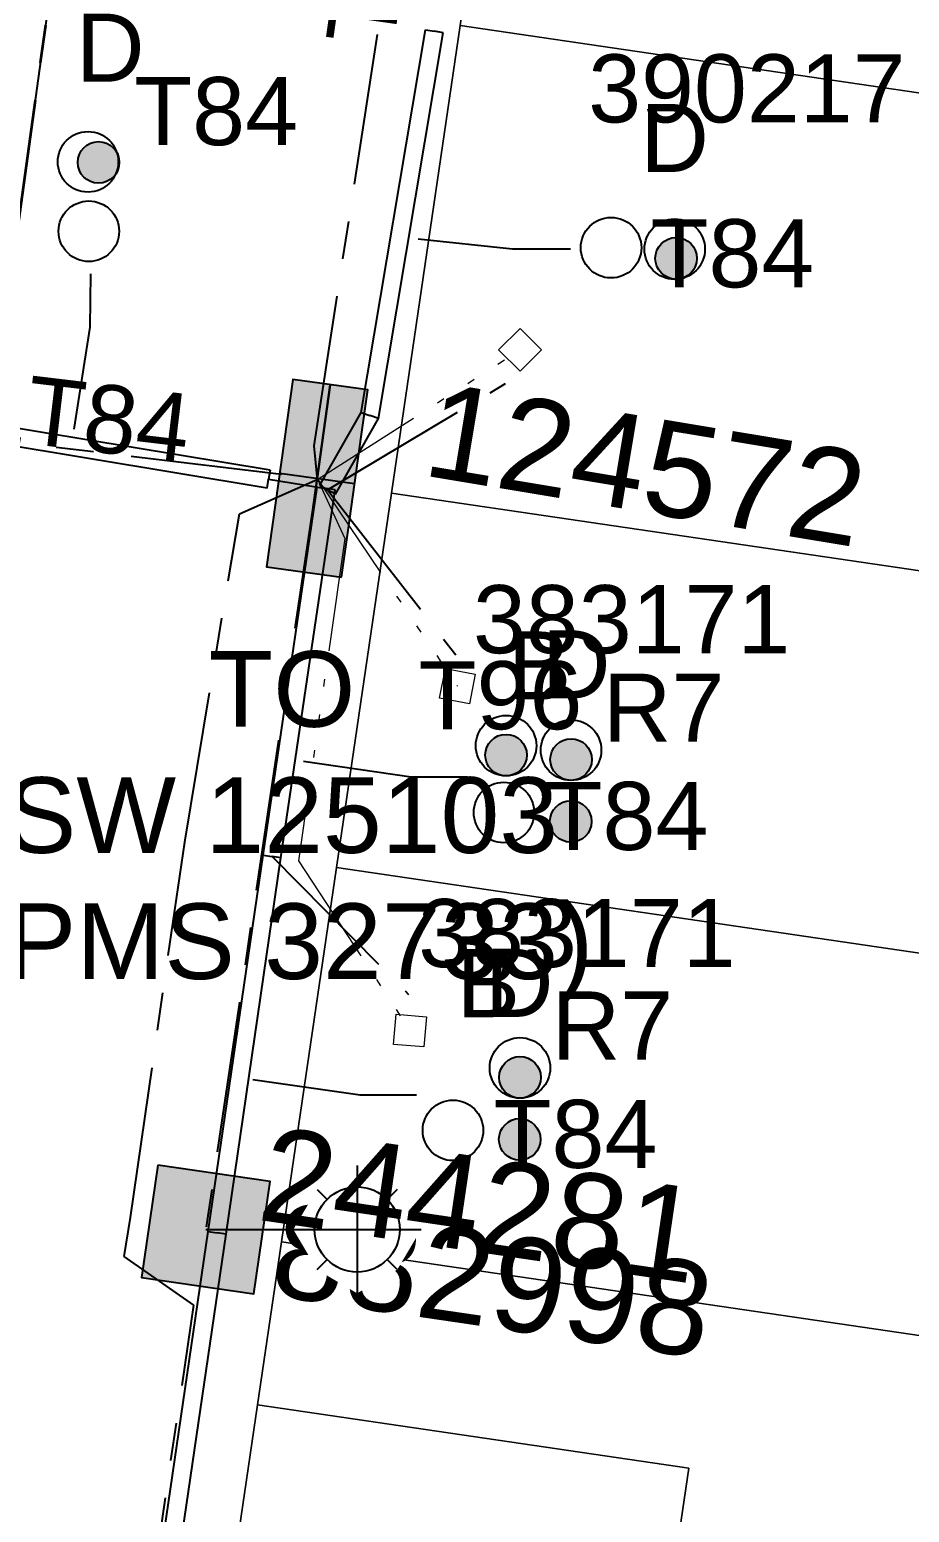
# Model space of a CAD drawing. Header units: metres. Extents: x 302924 to 304532, y 6268290 to 6269135.
# Drawn here: x 303991.1 to 304014.35, y 6268532.93 to 6268572.13 of the extents above; entities that cross this region are included whole.
import ezdxf
from ezdxf.enums import TextEntityAlignment as Align

# ---------------------------------------------------------------- set-up
doc = ezdxf.new("R2010")
doc.units = ezdxf.units.M
doc.linetypes.add('Cable Exist UG', pattern=[7, 4, -1, 1, -1])
doc.linetypes.add('PHANTOMX2', pattern=[6.6, 3, -0.75, 0.2, -0.75, 0.2, -0.75, 0.2, -0.75])
doc.layers.get('0').update_dxf_attribs({"color": 6})
for name, color, linetype, lineweight in [('_User Miscellaneous1', 30, 'Continuous', 13), ('_User Miscellaneous5', 121, 'Continuous', 13), ('_User_HV_Exist', 1, 'Continuous', 35), ('_User_LV_Exist', 5, 'Continuous', 35), ('Cadastre Roads_SP_EXT', 218, 'Continuous', 15), ('Mains_HV_EXT', 13, 'Continuous', 25), ('Mains_LV_EXT', 163, 'Continuous', 25), ('Mains_LV_SL_EXT', 135, 'Continuous', 25), ('Services_SP_EXT', 42, 'PHANTOMX2', 20)]:
    doc.layers.add(name, color=color, linetype=linetype, lineweight=lineweight)
for name, color, linetype in [('Duct_SP_EXT', 30, 'Continuous'), ('Equip_LV_NEW', 2, 'Continuous'), ('Equip_SP_SL_EXT', 7, 'Continuous'), ('SupportsUG_SP_LV_EXT', 7, 'Continuous'), ('SupportsUG_SP_LV_SL_EXT', 7, 'Continuous'), ('Trench_SP_EXT', 7, 'Continuous')]:
    doc.layers.add(name, color=color, linetype=linetype)
doc.styles.add('COLUMN_LABEL', font='arial.ttf', dxfattribs={"height": 2})
doc.styles.add('iecARIAL', font='arial.ttf', dxfattribs={"height": 2})
doc.styles.add('POLE_LABEL', font='arial.ttf', dxfattribs={"height": 2})
doc.styles.add('SL_LABEL', font='arial.ttf', dxfattribs={"height": 2})
doc.styles.get("Standard").update_dxf_attribs({"font": 'arial.ttf'})

# ---------------------------------------------------------------- blocks, each defined once
blk = doc.blocks.new('COLUMN_EXT')
blk.add_hatch(color=256).paths.add_polyline_path([(1.5, -1.5), (1.5, 1.5), (-1.5, 1.5), (-1.5, -1.5)])
blk.add_lwpolyline([(1.5, 1.5), (-1.5, 1.5), (-1.5, -1.5), (1.5, -1.5)], close=True)
at = {"flags": 9}
for tag, p in [('NOTES', (-1.813, 2)), ('STREETNAME', (-1.813, 1.6)), ('SUBURB', (-1.813, 1.8)), ('LOCATION', (-1.813, 1.4)), ('LEGEND', (-1.813, 1.2)), ('USAGE', (-1.813, 1)), ('STATE', (-1.813, 0.8)), ('COLUMN_TYPE', (-1.813, 0.4)), ('OWNED_BY', (-1.813, 0.6))]:
    blk.add_attdef(tag, text='', height=0.2, rotation=180, dxfattribs=at).set_placement(p, align=Align.MIDDLE_LEFT)
at = {"flags": 1}
blk.add_attdef('Z', (-1.813, 2.351), '', height=0.2, rotation=180, dxfattribs=at)
at = {"flags": 9}
for tag, style, p in [('STRUCTURE_PLANT_NUMBER', 'POLE_LABEL', (-1.813, -0.031)), ('STREET_CODE', 'COLUMN_LABEL', (-1.813, 0.2))]:
    blk.add_attdef(tag, text='', height=0.2, rotation=180, dxfattribs=dict(at, style=style)).set_placement(p, align=Align.MIDDLE_LEFT)
at = {"style": 'COLUMN_LABEL', "width": 0.9, "flags": 8}
blk.add_attdef('ASSET_NUM', text='', height=2, rotation=270, dxfattribs=at).set_placement((2, -4), align=Align.MIDDLE_LEFT)
blk = doc.blocks.new('PILLAR_EXT')
blk.add_hatch(color=256).paths.add_polyline_path([(-2.5, 1), (-2.5, -1), (2.5, -1), (2.5, 1)])
for p, q in [((0, 1), (0, -1)), ((-2.5, 0), (2.5, 0))]:
    blk.add_line(p, q)
at = {"ltscale": 10}
blk.add_line((2.5, 0), (-2.5, 0), dxfattribs=at)
blk.add_lwpolyline([(-2.5, -1), (-1.25, -1), (1.25, -1), (2.5, -1), (2.5, 1), (-2.5, 1)], close=True)
at = {"width": 0.9, "flags": 8}
blk.add_attdef('ASSET_NUM', text='', height=2, rotation=90, dxfattribs=at).set_placement((-2, 4), align=Align.MIDDLE_LEFT)
for tag, p, flags in [('OWNED_BY', (0, -0.2), 9), ('STATE', (0, -0.4), 9), ('SUPPORT_TYPE', (0, -0.6), 9), ('USAGE', (0, -0.8), 9), ('LEGEND', (0, -1), 9), ('LOCATION', (0, -1.2), 9), ('NOTES', (0, -1.4), 9), ('PARENT', (0, -1.6), 9), ('STREETNAME', (0, -1.8), 9), ('SUBURB', (0, -2), 1)]:
    blk.add_attdef(tag, p, '', height=0.2, dxfattribs=dict(flags=flags))
blk = doc.blocks.new('DUCT_EXT')
blk.add_circle((0, 0.8), 0.8)
at = {"flags": 1}
blk.add_attdef('Z', (0, 0), '', height=0.2, dxfattribs=at)
at = {"flags": 9}
for tag, p in [('DUCT_CODE', (0, 0)), ('XSECT_TYPE', (0, -0.2)), ('FB_REFERENCE', (0, -0.4)), ('STATE', (0, -0.6)), ('NOTES', (0, -0.8))]:
    blk.add_attdef(tag, text='', height=0.2, dxfattribs=at).set_placement(p, align=Align.MIDDLE_LEFT)
blk = doc.blocks.new('SL_LANTERN_EXT')
at = {"flags": 9}
for tag, p in [('LRATECODE', (-7.4, 0)), ('LOUTREACHVOCAB', (-7.2, 0)), ('LOUTREACH', (-7, 0)), ('LANTNUMBER', (-6.6, 0)), ('LNEW', (-6.4, 0)), ('LMASTVOCAB', (-6.2, 0)), ('LMAST', (-6, 0)), ('LLAMPVOCAB', (-5.8, 0)), ('LLAMP', (-5.6, 0)), ('LEXIST', (-5.4, 0)), ('LCHARGE3PERCENT', (-5.2, 0)), ('LCHARGE3', (-5, 0)), ('LCHARGE2PERCENT', (-4.8, 0)), ('LCHARGE2', (-4.6, 0)), ('LCHARGE1PERCENT', (-4.4, 0)), ('LCHARGE1', (-4.2, 0)), ('LCATEGORY', (-4, 0)), ('LBRACKETVOCAB', (-3.8, 0)), ('LBRACKET', (-3.6, 0)), ('LKINGHEIGHT', (-3.4, 0)), ('CREPLACE', (-3.2, 0)), ('CREMOVE', (-3, 0)), ('CNUMBER', (-2.8, 0)), ('CNEW', (-2.6, 0)), ('CEXIST', (-2.4, 0)), ('USAGE', (-2.2, 0)), ('STATE', (-2, 0)), ('OWNED_BY', (-1.8, 0)), ('ORIENTATION', (-1.6, 0)), ('OPERATING_VOLTAGE', (-1.4, 0)), ('NO_PHASES', (-1.2, 0)), ('LANTERN_TYPE', (-1, 0)), ('LANTERN_PURPOSE', (-0.8, 0)), ('CONTROL_TYPE', (-0.6, 0)), ('CONSTRUCTED_VOLTAGE', (-0.4, 0))]:
    blk.add_attdef(tag, text='', height=0.001, rotation=270, dxfattribs=at).set_placement(p, align=Align.MIDDLE_LEFT)
at = {"style": 'SL_LABEL', "flags": 9}
blk.add_attdef('STREET_CODE', text='', height=0.001, rotation=270, dxfattribs=at).set_placement((0.001, 0), align=Align.MIDDLE_LEFT)
at = {"flags": 1}
blk.add_attdef('Z', (0, 0), '', height=0.001, rotation=270, dxfattribs=at)
at = {"width": 0.9}
blk.add_attdef('LNUMBER', text='', height=1, dxfattribs=at).set_placement((7, -1), align=Align.MIDDLE_LEFT)
at = {"flags": 9}
for tag, p in [('LREMOVE', (0, -7.6)), ('LREPLACE', (0, -7.8)), ('LTYPE', (0, -8)), ('LTYPEVOCAB', (0, -8.2)), ('LEGEND', (0, -8.4)), ('SUBURB', (0, -8.6)), ('STREETNAME', (0, -8.8)), ('LOCATION', (0, -9)), ('NOTES', (0, -9.2)), ('MAINTAINED_BY', (0, -9.863))]:
    blk.add_attdef(tag, text='', height=0.001, dxfattribs=at).set_placement(p, align=Align.MIDDLE_LEFT)
blk.add_attdef('OPERATED_BY', (0, -9.607), '', height=0.001, dxfattribs=at)
at = {"transparency": 33554687}
blk.add_wipeout([(5.688, 0), (5.061, -1.061), (4, -1.688), (2.939, -1.061), (2.313, 0), (2.939, 1.061), (4, 1.687), (5.061, 1.061)], dxfattribs=at)
for p, q in [((4, 1.687), (4, 0)), ((2.939, 1.061), (3.205, 0.795)), ((5.061, 1.061), (4.795, 0.795)), ((0, 0), (4, 0)), ((4, 0), (5.688, 0)), ((4, 0), (4, -1.688)), ((2.939, -1.061), (3.205, -0.795)), ((5.061, -1.061), (4.795, -0.795))]:
    blk.add_line(p, q)
blk.add_circle((4, 0), 1.125)
blk = doc.blocks.new('CCP_EXT')
at = {"flags": 9}
for tag, p in [('OWNED_BY', (0, -1)), ('USAGE', (0, -1.2)), ('LEGEND', (0, -1.4)), ('LIFE_SUPPORT', (0, -1.6)), ('STATE', (0, -1.8)), ('NOTES', (0, -2))]:
    blk.add_attdef(tag, text='', height=0.2, dxfattribs=at).set_placement(p, align=Align.MIDDLE_LEFT)
at = {"transparency": 33554687}
blk.add_wipeout([(0, 0.566), (0.566, 0), (0, -0.566), (-0.566, 0)], dxfattribs=at)
blk.add_lwpolyline([(-0.566, 0), (0, 0.566), (0.566, 0), (0, -0.566), (-0.566, 0)])
at = {"flags": 1}
blk.add_attdef('Z', (0, 0), '', height=0.2, dxfattribs=at)
at = {"flags": 9}
for tag, p in [('CCP_TYPE', (0, 0)), ('CONSTRUCTED_VOLTAGE', (0, -0.2)), ('NO_PHASES', (0, -0.4)), ('OPERATING_VOLTAGE', (0, -0.6)), ('ORIENTATION', (0, -0.8))]:
    blk.add_attdef(tag, text='', height=0.2, dxfattribs=at).set_placement(p, align=Align.MIDDLE_LEFT)
blk = doc.blocks.new('CABLE_LARGE_EXT')
h = blk.add_hatch(color=256)
edge = h.paths.add_edge_path()
edge.add_arc((0, 0.55), 0.55, 0, 360)
blk.add_circle((0, 0.55), 0.55)
at = {"flags": 1}
blk.add_attdef('Z', (0, 0), '', height=0.2, dxfattribs=at)
at = {"flags": 9}
for tag, p in [('COND_CODE', (0, 0)), ('STATE', (0, -0.4)), ('FB_REFERENCE', (0, -0.2)), ('XSECT_SIZE', (0, -0.6)), ('NOTES', (0, -0.8))]:
    blk.add_attdef(tag, text='', height=0.2, dxfattribs=at).set_placement(p, align=Align.MIDDLE_LEFT)
blk = doc.blocks.new('LV_UG_LINKS_OPEN_NEW')
at = {"layer": 'Equip_LV_NEW'}
for tag, flags, p in [('ACTUAL_STATUS', 9, (3.167, -1.667)), ('CONSTRUCTED_VOLTAGE', 9, (3.167, -1.833)), ('NO_PHASES', 9, (3.167, -2)), ('OPERATING_VOLTAGE', 9, (3.167, -2.167)), ('ORIENTATION', 9, (3.167, -2.333)), ('STATE', 9, (3.167, -2.5)), ('SWITCH_TYPE', 9, (3.167, -2.667)), ('OWNED_BY', 9, (3.167, -3.167)), ('USAGE', 9, (3.167, -2.833)), ('NOTES', 9, (3.167, -3)), ('OPERATED_BY', 9, (3.167, -3.333)), ('MAINTAINED_BY', 9, (3.167, -3.5)), ('TYPE', 9, (3.167, -3.833)), ('Z', 1, (3.167, -4)), ('NUMBER_OF_PHASES', 9, (3.167, -3.667))]:
    blk.add_attdef(tag, text='', height=0.167, dxfattribs=dict(at, flags=flags)).set_placement(p, align=Align.MIDDLE_LEFT)
at = {"transparency": 33554687}
blk.add_wipeout([(4, 1.25), (3.969, 1.25), (3.939, 1.248), (3.908, 1.247), (3.877, 1.244), (3.847, 1.241), (3.817, 1.236), (3.786, 1.232), (3.756, 1.226), (3.726, 1.22), (3.696, 1.213), (3.667, 1.205), (3.637, 1.196), (3.608, 1.187), (3.579, 1.177), (3.55, 1.166), (3.522, 1.155), (3.493, 1.143), (3.466, 1.13), (3.438, 1.117), (3.411, 1.102), (3.384, 1.088), (3.357, 1.072), (3.331, 1.056), (3.306, 1.039), (3.28, 1.022), (3.255, 1.004), (3.231, 0.985), (3.207, 0.966), (3.184, 0.947), (3.161, 0.926), (3.138, 0.905), (3.116, 0.884), (3.095, 0.862), (3.074, 0.839), (3.053, 0.816), (3.034, 0.793), (3.015, 0.769), (2.996, 0.745), (2.978, 0.72), (2.961, 0.694), (2.944, 0.669), (2.928, 0.643), (2.912, 0.616), (2.898, 0.589), (2.883, 0.562), (2.87, 0.534), (2.857, 0.507), (2.845, 0.478), (2.834, 0.45), (2.823, 0.421), (2.813, 0.392), (2.804, 0.363), (2.795, 0.333), (2.787, 0.304), (2.78, 0.274), (2.774, 0.244), (2.768, 0.214), (2.764, 0.183), (2.759, 0.153), (2.756, 0.123), (2.753, 0.092), (2.752, 0.061), (2.75, 0.031), (2.75, 0), (2.75, -0.031), (2.752, -0.061), (2.753, -0.092), (2.756, -0.123), (2.759, -0.153), (2.764, -0.183), (2.768, -0.214), (2.774, -0.244), (2.78, -0.274), (2.787, -0.304), (2.795, -0.333), (2.804, -0.363), (2.813, -0.392), (2.823, -0.421), (2.834, -0.45), (2.845, -0.478), (2.857, -0.507), (2.87, -0.534), (2.883, -0.562), (2.898, -0.589), (2.912, -0.616), (2.928, -0.643), (2.944, -0.669), (2.961, -0.694), (2.978, -0.72), (2.996, -0.745), (3.015, -0.769), (3.034, -0.793), (3.053, -0.816), (3.074, -0.839), (3.095, -0.862), (3.116, -0.884), (3.138, -0.905), (3.161, -0.926), (3.184, -0.947), (3.207, -0.966), (3.231, -0.985), (3.255, -1.004), (3.28, -1.022), (3.306, -1.039), (3.331, -1.056), (3.357, -1.072), (3.384, -1.088), (3.411, -1.102), (3.438, -1.117), (3.466, -1.13), (3.493, -1.143), (3.522, -1.155), (3.55, -1.166), (3.579, -1.177), (3.608, -1.187), (3.637, -1.196), (3.667, -1.205), (3.696, -1.213), (3.726, -1.22), (3.756, -1.226), (3.786, -1.232), (3.817, -1.236), (3.847, -1.241), (3.877, -1.244), (3.908, -1.247), (3.939, -1.248), (3.969, -1.25), (4, -1.25), (4.031, -1.25), (4.061, -1.248), (4.092, -1.247), (4.123, -1.244), (4.153, -1.241), (4.183, -1.236), (4.214, -1.232), (4.244, -1.226), (4.274, -1.22), (4.304, -1.213), (4.333, -1.205), (4.363, -1.196), (4.392, -1.187), (4.421, -1.177), (4.45, -1.166), (4.478, -1.155), (4.507, -1.143), (4.534, -1.13), (4.562, -1.117), (4.589, -1.102), (4.616, -1.088), (4.643, -1.072), (4.669, -1.056), (4.694, -1.039), (4.72, -1.022), (4.745, -1.004), (4.769, -0.985), (4.793, -0.966), (4.816, -0.947), (4.839, -0.926), (4.862, -0.905), (4.884, -0.884), (4.905, -0.862), (4.926, -0.839), (4.947, -0.816), (4.966, -0.793), (4.985, -0.769), (5.004, -0.745), (5.022, -0.72), (5.039, -0.694), (5.056, -0.669), (5.072, -0.643), (5.088, -0.616), (5.102, -0.589), (5.117, -0.562), (5.13, -0.534), (5.143, -0.507), (5.155, -0.478), (5.166, -0.45), (5.177, -0.421), (5.187, -0.392), (5.196, -0.363), (5.205, -0.333), (5.213, -0.304), (5.22, -0.274), (5.226, -0.244), (5.232, -0.214), (5.236, -0.183), (5.241, -0.153), (5.244, -0.123), (5.247, -0.092), (5.248, -0.061), (5.25, -0.031), (5.25, 0), (5.25, 0.031), (5.248, 0.061), (5.247, 0.092), (5.244, 0.123), (5.241, 0.153), (5.236, 0.183), (5.232, 0.214), (5.226, 0.244), (5.22, 0.274), (5.213, 0.304), (5.205, 0.333), (5.196, 0.363), (5.187, 0.392), (5.177, 0.421), (5.166, 0.45), (5.155, 0.478), (5.143, 0.507), (5.13, 0.534), (5.117, 0.562), (5.102, 0.589), (5.088, 0.616), (5.072, 0.643), (5.056, 0.669), (5.039, 0.694), (5.022, 0.72), (5.004, 0.745), (4.985, 0.769), (4.966, 0.793), (4.947, 0.816), (4.926, 0.839), (4.905, 0.862), (4.884, 0.884), (4.862, 0.905), (4.839, 0.926), (4.816, 0.947), (4.793, 0.966), (4.769, 0.985), (4.745, 1.004), (4.72, 1.022), (4.694, 1.039), (4.669, 1.056), (4.643, 1.072), (4.616, 1.088), (4.589, 1.102), (4.562, 1.117), (4.534, 1.13), (4.507, 1.143), (4.478, 1.155), (4.45, 1.166), (4.421, 1.177), (4.392, 1.187), (4.363, 1.196), (4.333, 1.205), (4.304, 1.213), (4.274, 1.22), (4.244, 1.226), (4.214, 1.232), (4.183, 1.236), (4.153, 1.241), (4.123, 1.244), (4.092, 1.247), (4.061, 1.248), (4.031, 1.25)], dxfattribs=at).dxf.layer = 'Equip_LV_NEW'
at = {"layer": 'Equip_LV_NEW'}
for p, q in [((3.792, 1.863), (3.792, 1.232)), ((4.208, 1.863), (4.208, 1.232)), ((3.792, -1.232), (3.792, -1.863)), ((4.208, -1.232), (4.208, -1.863))]:
    blk.add_line(p, q, dxfattribs=at)
at = {"layer": 'Equip_LV_NEW', "flags": 128}
blk.add_lwpolyline([(4, 1.25), (3.969, 1.25), (3.939, 1.248), (3.908, 1.247), (3.877, 1.244), (3.847, 1.241), (3.817, 1.236), (3.786, 1.232), (3.756, 1.226), (3.726, 1.22), (3.696, 1.213), (3.667, 1.205), (3.637, 1.196), (3.608, 1.187), (3.579, 1.177), (3.55, 1.166), (3.522, 1.155), (3.493, 1.143), (3.466, 1.13), (3.438, 1.117), (3.411, 1.102), (3.384, 1.088), (3.357, 1.072), (3.331, 1.056), (3.306, 1.039), (3.28, 1.022), (3.255, 1.004), (3.231, 0.985), (3.207, 0.966), (3.184, 0.947), (3.161, 0.926), (3.138, 0.905), (3.116, 0.884), (3.095, 0.862), (3.074, 0.839), (3.053, 0.816), (3.034, 0.793), (3.015, 0.769), (2.996, 0.745), (2.978, 0.72), (2.961, 0.694), (2.944, 0.669), (2.928, 0.643), (2.912, 0.616), (2.898, 0.589), (2.883, 0.562), (2.87, 0.534), (2.857, 0.507), (2.845, 0.478), (2.834, 0.45), (2.823, 0.421), (2.813, 0.392), (2.804, 0.363), (2.795, 0.333), (2.787, 0.304), (2.78, 0.274), (2.774, 0.244), (2.768, 0.214), (2.764, 0.183), (2.759, 0.153), (2.756, 0.123), (2.753, 0.092), (2.752, 0.061), (2.75, 0.031), (2.75, 0), (2.75, -0.031), (2.752, -0.061), (2.753, -0.092), (2.756, -0.123), (2.759, -0.153), (2.764, -0.183), (2.768, -0.214), (2.774, -0.244), (2.78, -0.274), (2.787, -0.304), (2.795, -0.333), (2.804, -0.363), (2.813, -0.392), (2.823, -0.421), (2.834, -0.45), (2.845, -0.478), (2.857, -0.507), (2.87, -0.534), (2.883, -0.562), (2.898, -0.589), (2.912, -0.616), (2.928, -0.643), (2.944, -0.669), (2.961, -0.694), (2.978, -0.72), (2.996, -0.745), (3.015, -0.769), (3.034, -0.793), (3.053, -0.816), (3.074, -0.839), (3.095, -0.862), (3.116, -0.884), (3.138, -0.905), (3.161, -0.926), (3.184, -0.947), (3.207, -0.966), (3.231, -0.985), (3.255, -1.004), (3.28, -1.022), (3.306, -1.039), (3.331, -1.056), (3.357, -1.072), (3.384, -1.088), (3.411, -1.102), (3.438, -1.117), (3.466, -1.13), (3.493, -1.143), (3.522, -1.155), (3.55, -1.166), (3.579, -1.177), (3.608, -1.187), (3.637, -1.196), (3.667, -1.205), (3.696, -1.213), (3.726, -1.22), (3.756, -1.226), (3.786, -1.232), (3.817, -1.236), (3.847, -1.241), (3.877, -1.244), (3.908, -1.247), (3.939, -1.248), (3.969, -1.25), (4, -1.25), (4.031, -1.25), (4.061, -1.248), (4.092, -1.247), (4.123, -1.244), (4.153, -1.241), (4.183, -1.236), (4.214, -1.232), (4.244, -1.226), (4.274, -1.22), (4.304, -1.213), (4.333, -1.205), (4.363, -1.196), (4.392, -1.187), (4.421, -1.177), (4.45, -1.166), (4.478, -1.155), (4.507, -1.143), (4.534, -1.13), (4.562, -1.117), (4.589, -1.102), (4.616, -1.088), (4.643, -1.072), (4.669, -1.056), (4.694, -1.039), (4.72, -1.022), (4.745, -1.004), (4.769, -0.985), (4.793, -0.966), (4.816, -0.947), (4.839, -0.926), (4.862, -0.905), (4.884, -0.884), (4.905, -0.862), (4.926, -0.839), (4.947, -0.816), (4.966, -0.793), (4.985, -0.769), (5.004, -0.745), (5.022, -0.72), (5.039, -0.694), (5.056, -0.669), (5.072, -0.643), (5.088, -0.616), (5.102, -0.589), (5.117, -0.562), (5.13, -0.534), (5.143, -0.507), (5.155, -0.478), (5.166, -0.45), (5.177, -0.421), (5.187, -0.392), (5.196, -0.363), (5.205, -0.333), (5.213, -0.304), (5.22, -0.274), (5.226, -0.244), (5.232, -0.214), (5.236, -0.183), (5.241, -0.153), (5.244, -0.123), (5.247, -0.092), (5.248, -0.061), (5.25, -0.031), (5.25, 0), (5.25, 0.031), (5.248, 0.061), (5.247, 0.092), (5.244, 0.123), (5.241, 0.153), (5.236, 0.183), (5.232, 0.214), (5.226, 0.244), (5.22, 0.274), (5.213, 0.304), (5.205, 0.333), (5.196, 0.363), (5.187, 0.392), (5.177, 0.421), (5.166, 0.45), (5.155, 0.478), (5.143, 0.507), (5.13, 0.534), (5.117, 0.562), (5.102, 0.589), (5.088, 0.616), (5.072, 0.643), (5.056, 0.669), (5.039, 0.694), (5.022, 0.72), (5.004, 0.745), (4.985, 0.769), (4.966, 0.793), (4.947, 0.816), (4.926, 0.839), (4.905, 0.862), (4.884, 0.884), (4.862, 0.905), (4.839, 0.926), (4.816, 0.947), (4.793, 0.966), (4.769, 0.985), (4.745, 1.004), (4.72, 1.022), (4.694, 1.039), (4.669, 1.056), (4.643, 1.072), (4.616, 1.088), (4.589, 1.102), (4.562, 1.117), (4.534, 1.13), (4.507, 1.143), (4.478, 1.155), (4.45, 1.166), (4.421, 1.177), (4.392, 1.187), (4.363, 1.196), (4.333, 1.205), (4.304, 1.213), (4.274, 1.22), (4.244, 1.226), (4.214, 1.232), (4.183, 1.236), (4.153, 1.241), (4.123, 1.244), (4.092, 1.247), (4.061, 1.248), (4.031, 1.25)], close=True, dxfattribs=at)
blk = doc.blocks.new('*U478')
at = {"layer": '_User_LV_Exist'}
for p, q in [((2.5, 1), (2.5, -1)), ((3, 0.75), (3, -0.75)), ((3.5, 0.5), (3.5, -0.5)), ((4, 0.25), (4, -0.25))]:
    blk.add_line(p, q, dxfattribs=at)
at = {"layer": 'Equip_LV_NEW', "ltscale": 10}
for rotation in [89.99999999999999, 270]:
    blk.add_blockref('LV_UG_LINKS_OPEN_NEW', (0, 0), dxfattribs=dict(at, rotation=rotation))
at = {"width": 0.9}
blk.add_attdef('ASSET_NUM', text='', height=2, dxfattribs=at).set_placement((4, 2), align=Align.MIDDLE_LEFT)
for tag, p, flags in [('SUBURB', (-2, 0), 1), ('STREETNAME', (-1.8, 0), 9), ('PARENT', (-1.6, 0), 9), ('NOTES', (-1.4, 0), 9), ('LOCATION', (-1.2, 0), 9), ('LEGEND', (-1, 0), 9), ('USAGE', (-0.8, 0), 9), ('SUPPORT_TYPE', (-0.6, 0), 9), ('STATE', (-0.4, 0), 9), ('OWNED_BY', (-0.2, 0), 9)]:
    blk.add_attdef(tag, p, '', height=0.2, rotation=270, dxfattribs=dict(flags=flags))
at = {"transparency": 33554687}
blk.add_wipeout([(1, 2.5), (1, -2.5), (-1, -2.5), (-1, 2.5)], dxfattribs=at)
at = {"layer": 'SupportsUG_SP_LV_EXT'}
h = blk.add_hatch(color=256, dxfattribs=at)
h.dxf.hatch_style = 1
h.paths.add_polyline_path([(-1, 2.5), (-1, -1.25), (-1, 1.25), (-1, -2.5), (1, -2.5), (1, 2.5)])
blk.add_lwpolyline([(-1, 2.5), (-1, -1.25), (-1, 1.25), (-1, -2.5), (1, -2.5), (1, 2.5)], close=True)
at = {"layer": '_User_LV_Exist'}
blk.add_line((1, 0), (2.5, 0), dxfattribs=at)

msp = doc.modelspace()

# ---------------------------------------------------------------- linework, layer by layer
at = {"layer": '_User Miscellaneous1', "transparency": 33554687}
for p, q in [((303999.8659, 6268562.0109), (304001.5616, 6268572.1247)), ((304001.5616, 6268572.1247), (304001.7983, 6268572.085)), ((304002.035, 6268572.0453), (304001.7983, 6268572.085)), ((304000.3252, 6268561.8474), (304002.035, 6268572.0453)), ((303997.4571, 6268560.479), (303987.3888, 6268562.1478)), ((303998.7686, 6268560.0851), (303999.8659, 6268562.0109)), ((303999.8659, 6268562.0109), (304000.0956, 6268561.9291)), ((304000.3252, 6268561.8474), (304000.0956, 6268561.9291)), ((303997.3786, 6268560.0054), (303987.3103, 6268561.6743)), ((303999.1856, 6268559.8475), (304000.3252, 6268561.8474)), ((303997.4571, 6268560.479), (303997.4179, 6268560.2422)), ((303997.2705, 6268550.3019), (303998.7057, 6268560.0372)), ((303997.3786, 6268560.0054), (303997.4179, 6268560.2422)), ((303997.7453, 6268550.2319), (303999.1806, 6268559.9672)), ((303998.7057, 6268560.0372), (303998.9431, 6268560.0022)), ((303998.7686, 6268560.0851), (303998.9771, 6268559.9663)), ((303999.1806, 6268559.9672), (303998.9431, 6268560.0022)), ((303999.1856, 6268559.8475), (303998.9771, 6268559.9663)), ((303995.8213, 6268540.3578), (303997.2704, 6268550.3015)), ((303996.2963, 6268540.2886), (303997.7454, 6268550.2323)), ((303997.2704, 6268550.3015), (303997.5079, 6268550.2669)), ((303997.2705, 6268550.3019), (303997.5079, 6268550.2669)), ((303997.7454, 6268550.2323), (303997.5079, 6268550.2669)), ((303997.7453, 6268550.2319), (303997.5079, 6268550.2669)), ((303992.1801, 6268515.544), (303995.8214, 6268540.358)), ((303995.8213, 6268540.3578), (303996.0588, 6268540.3232)), ((303995.8214, 6268540.358), (303996.0588, 6268540.3232)), ((303996.2963, 6268540.2886), (303996.0588, 6268540.3232)), ((303996.2963, 6268540.2883), (303996.0588, 6268540.3232)), ((303992.6817, 6268515.6557), (303996.2963, 6268540.2883))]:
    msp.add_line(p, q, dxfattribs=at)
at = {"layer": '_User Miscellaneous5', "linetype": 'Continuous', "transparency": 33554597}
for points in [[(304035.9643, 6268579.9564), (304004.3024, 6268584.6085), (304002.4853, 6268572.241), (304034.1471, 6268567.5888), (304035.9643, 6268579.9564)], [(304034.1471, 6268567.5888), (304002.4853, 6268572.241), (304000.6681, 6268559.8724), (304032.33, 6268555.2202), (304034.1471, 6268567.5888)], [(304032.33, 6268555.2202), (304000.6681, 6268559.8724), (303999.2142, 6268549.9788), (304030.8761, 6268545.3257), (304032.33, 6268555.2202)], [(304030.8761, 6268545.3257), (303999.2142, 6268549.9788), (303997.7604, 6268540.0841), (304015.333, 6268537.5023), (304025.4252, 6268536.0195), (304029.4222, 6268535.432), (304030.8761, 6268545.3257)], [(304015.333, 6268537.5023), (303997.7604, 6268540.0841), (303997.1272, 6268535.7747), (304008.5252, 6268534.0997), (304008.0335, 6268530.751), (304006.3661, 6268530.9963), (304003.9186, 6268514.3383), (304004.0621, 6268514.3174), (304003.9715, 6268513.7039), (304003.754, 6268513.7362), (304003.0559, 6268508.9819), (304010.9714, 6268507.8184), (304015.333, 6268537.5023)], [(304008.5252, 6268534.0997), (303997.1272, 6268535.7747), (303994.1262, 6268515.348), (303998.3462, 6268509.6741), (304003.0559, 6268508.9819), (304003.754, 6268513.7362), (304003.9715, 6268513.7039), (304004.0621, 6268514.3174), (304003.9186, 6268514.3383), (304006.3661, 6268530.9963), (304008.0335, 6268530.751), (304008.5252, 6268534.0997)]]:
    msp.add_lwpolyline(points, close=True, dxfattribs=at)
at = {"layer": '_User_HV_Exist', "linetype": 'Cable Exist UG', "flags": 128}
msp.add_lwpolyline([(303975.4979, 6268608.0151), (303996.1805, 6268605.0065), (303996.1805, 6268605.0065), (303996.1805, 6268605.0065), (303993.684, 6268588.2615), (303991.7372, 6268573.8406), (303990.3332, 6268563.624), (303989.8992, 6268560.7881), (303988.3299, 6268551.5778)], dxfattribs=at)
at = {"layer": 'Duct_SP_EXT'}
for p, q in [((303999.8659, 6268562.0109), (304001.5616, 6268572.1247)), ((304001.5616, 6268572.1247), (304001.7983, 6268572.085)), ((304002.035, 6268572.0453), (304001.7983, 6268572.085)), ((304000.3252, 6268561.8474), (304002.035, 6268572.0453)), ((303997.4571, 6268560.479), (303987.3888, 6268562.1478)), ((303998.7686, 6268560.0851), (303999.8659, 6268562.0109)), ((303999.8659, 6268562.0109), (304000.0956, 6268561.9291)), ((304000.3252, 6268561.8474), (304000.0956, 6268561.9291)), ((303997.3786, 6268560.0054), (303987.3103, 6268561.6743)), ((303999.1856, 6268559.8475), (304000.3252, 6268561.8474)), ((303997.4571, 6268560.479), (303997.4179, 6268560.2422)), ((303997.2705, 6268550.3019), (303998.7057, 6268560.0372)), ((303997.3786, 6268560.0054), (303997.4179, 6268560.2422)), ((303997.7453, 6268550.2319), (303999.1806, 6268559.9672)), ((303998.7057, 6268560.0372), (303998.9431, 6268560.0022)), ((303998.7686, 6268560.0851), (303998.9771, 6268559.9663)), ((303999.1806, 6268559.9672), (303998.9431, 6268560.0022)), ((303999.1856, 6268559.8475), (303998.9771, 6268559.9663)), ((303997.2704, 6268550.3015), (303997.5079, 6268550.2669)), ((303997.2705, 6268550.3019), (303997.5079, 6268550.2669)), ((303997.7454, 6268550.2323), (303997.5079, 6268550.2669)), ((303997.7453, 6268550.2319), (303997.5079, 6268550.2669))]:
    msp.add_line(p, q, dxfattribs=at)
for points in [[(304005.3937, 6268566.3219), (304003.8667, 6268566.3254), (304001.3747, 6268566.591)], [(303992.7093, 6268565.677), (303992.6927, 6268564.2615), (303992.2688, 6268561.5653)], [(304002.676, 6268552.3646), (304001.1845, 6268552.364), (303998.3419, 6268552.7814)], [(304001.3271, 6268543.9613), (303999.8382, 6268543.9579), (303997.0015, 6268544.3684)]]:
    msp.add_lwpolyline(points, dxfattribs=at)
at = {"layer": 'Mains_LV_EXT', "linetype": 'Cable Exist UG'}
msp.add_lwpolyline([(303986.8362, 6268561.6901), (303998.7015, 6268560.2659)], dxfattribs=at)
at = {"layer": 'Trench_SP_EXT', "linetype": 'Cable Exist UG'}
for points in [[(303998.9771, 6268559.9663), (304003.6801, 6268562.7727)], [(303997.4179, 6268560.2422), (303998.9432, 6268560.0023)]]:
    msp.add_lwpolyline(points, dxfattribs=at)

# ---------------------------------------------------------------- block references
at = {"layer": 'Duct_SP_EXT', "rotation": 90.09962442912095}
for name, p in [('DUCT_EXT', (303993.4447, 6268568.6348)), ('CABLE_LARGE_EXT', (303993.4723, 6268568.6201)), ('DUCT_EXT', (303993.4666, 6268566.8004))]:
    msp.add_blockref(name, p, dxfattribs=at)
at = {"layer": 'Duct_SP_EXT'}
for name, p in [('DUCT_EXT', (304006.47, 6268565.5638)), ('DUCT_EXT', (304008.1511, 6268565.5268)), ('CABLE_LARGE_EXT', (304008.1893, 6268565.5322)), ('DUCT_EXT', (304003.6942, 6268552.4)), ('DUCT_EXT', (304005.412, 6268552.2829)), ('CABLE_LARGE_EXT', (304003.6943, 6268552.4)), ('CABLE_LARGE_EXT', (304005.412, 6268552.283)), ('DUCT_EXT', (304003.6394, 6268550.6336)), ('CABLE_LARGE_EXT', (304005.4044, 6268550.6461)), ('DUCT_EXT', (304004.0614, 6268543.8816)), ('CABLE_LARGE_EXT', (304004.0614, 6268543.8816)), ('DUCT_EXT', (304002.2903, 6268542.2305))]:
    msp.add_blockref(name, p, dxfattribs=at)
at = {"layer": 'SupportsUG_SP_LV_EXT'}
ref = msp.add_blockref('PILLAR_EXT', (303998.7016, 6268560.2659), dxfattribs=dict(at, rotation=82.07747963707503))
ref.add_attrib('ASSET_NUM', '124572', dxfattribs={"layer": '0', "height": 2.5, "rotation": 350.56507, "style": 'iecARIAL'}).set_placement((304001.6416, 6268561.5883), align=Align.MIDDLE_LEFT)
at = {"layer": 'SupportsUG_SP_LV_SL_EXT'}
ref = msp.add_blockref('COLUMN_EXT', (303995.7585, 6268540.411), dxfattribs=dict(at, rotation=81.64180237587856))
ref.add_attrib('ASSET_NUM', '882998', dxfattribs={"layer": '0', "height": 2.5, "rotation": 351.6418, "style": 'COLUMN_LABEL'}).set_placement((303997.7585, 6268541.161), align=Align.TOP_LEFT)

# ---------------------------------------------------------------- texts
at = {"layer": 'Duct_SP_EXT'}
for s, p in [('D', (303992.3229, 6268570.7527)), ('390217', (304005.8648, 6268569.6755)), ('T84', (303993.8613, 6268569.0747)), ('D', (304007.2406, 6268568.3667)), ('T84', (304007.5083, 6268565.3157)), ('383171', (304002.8203, 6268555.6438)), ('B', (304003.7411, 6268554.4214)), ('D', (304004.6391, 6268554.4518)), ('R7', (304006.2489, 6268553.3034)), ('T84', (304004.7078, 6268550.4429)), ('383171', (304001.37, 6268547.3464)), ('B', (304002.3891, 6268546.0217)), ('D', (304003.132, 6268546.0304)), ('R7', (304004.8974, 6268544.903))]:
    msp.add_text(s, height=1.8, dxfattribs=at).set_placement(p)
at = {"layer": 'Mains_LV_EXT'}
for rotation, p in [(81.92322, (304000.7093, 6268571.631)), (353.19379, (303990.9231, 6268561.1996))]:
    msp.add_text('T84', height=1.8, rotation=rotation, dxfattribs=at).set_placement(p)

# ---------------------------------------------------------------- next in the draw order: block references
at = {"layer": 'Equip_SP_SL_EXT'}
ref = msp.add_blockref('SL_LANTERN_EXT', (303995.7585, 6268540.411), dxfattribs=at)
ref.add_attrib('ASSET_NUM', '244281', dxfattribs={"layer": '0', "height": 2.5, "rotation": 351.6418, "style": 'iecARIAL'}).set_placement((303997.2585, 6268541.911), align=Align.MIDDLE_LEFT)
at = {"layer": 'Services_SP_EXT'}
msp.add_blockref('CCP_EXT', (304004.0646, 6268563.6629), dxfattribs=at)
for p, rotation in [((304002.407, 6268554.7714), 124.0095035548747), ((304001.1548, 6268545.6684), 220.0095033251612)]:
    msp.add_blockref('CCP_EXT', p, dxfattribs=dict(at, rotation=rotation))

# ---------------------------------------------------------------- next in the draw order: linework, layer by layer
at = {"layer": 'Cadastre Roads_SP_EXT', "linetype": 'Continuous'}
msp.add_lwpolyline([(303997.1272, 6268535.7747), (303997.7603, 6268540.0841), (303999.2142, 6268549.9788), (304000.6681, 6268559.8724), (304002.4852, 6268572.2409), (304004.3024, 6268584.6085), (304006.4827, 6268599.45), (304007.9367, 6268609.3445), (304009.972, 6268623.1964), (304011.7914, 6268635.5749), (303995.9603, 6268637.901), (303994.1418, 6268625.5225), (303992.6878, 6268615.6289), (303990.6526, 6268601.7759), (303988.8355, 6268589.4084), (303986.6542, 6268574.567), (303984.8372, 6268562.1994), (303983.3833, 6268552.3047), (303981.9294, 6268542.4111), (303981.2963, 6268538.1017), (303978.2944, 6268517.674), (303994.1261, 6268515.348), (303997.1272, 6268535.7747)], close=True, dxfattribs=at)
at = {"layer": 'Duct_SP_EXT'}
for p, q in [((303995.8213, 6268540.3578), (303997.2704, 6268550.3015)), ((303996.2963, 6268540.2886), (303997.7454, 6268550.2323)), ((303992.1801, 6268515.544), (303995.8214, 6268540.358)), ((303995.8213, 6268540.3578), (303996.0588, 6268540.3232)), ((303995.8214, 6268540.358), (303996.0588, 6268540.3232)), ((303996.2963, 6268540.2886), (303996.0588, 6268540.3232)), ((303996.2963, 6268540.2883), (303996.0588, 6268540.3232)), ((303992.6817, 6268515.6557), (303996.2963, 6268540.2883))]:
    msp.add_line(p, q, dxfattribs=at)
at = {"layer": 'Mains_HV_EXT', "linetype": 'Cable Exist UG'}
msp.add_lwpolyline([(303988.7346, 6268603.9674), (303988.8044, 6268605.7075), (303996.0566, 6268604.4399), (303996.0566, 6268604.4399), (303993.684, 6268588.2615), (303991.7372, 6268573.8406), (303990.3332, 6268563.624), (303989.8992, 6268560.7881), (303983.2294, 6268516.9182), (303980.7561, 6268498.5833), (303977.751, 6268492.5318)], dxfattribs=at)
at = {"layer": 'Mains_LV_EXT', "linetype": 'Cable Exist UG'}
for points in [[(303998.7058, 6268560.2295), (303998.6205, 6268561.1265), (303998.6205, 6268561.1265), (304001.7944, 6268581.7001), (304002.3056, 6268584.6317), (304002.3056, 6268584.6317), (304003.4323, 6268592.3003), (304004.182, 6268597.4393)], [(304010.544, 6268506.0321), (304002.8244, 6268507.1868), (304002.8244, 6268507.1868), (303997.0732, 6268508.0465), (303992.0686, 6268515.5065), (303995.4417, 6268538.4067), (303993.603, 6268539.6953), (303993.603, 6268539.6953), (303993.7634, 6268540.728), (303995.1999, 6268550.6485), (303996.6446, 6268559.3321), (303998.7198, 6268560.2463)]]:
    msp.add_lwpolyline(points, dxfattribs=at)
at = {"layer": 'Mains_LV_SL_EXT', "linetype": 'Cable Exist UG'}
msp.add_lwpolyline([(303998.7015, 6268560.2659), (303995.7585, 6268540.411)], dxfattribs=at)
at = {"layer": 'Services_SP_EXT'}
for points in [[(303998.7198, 6268560.2464), (304004.0646, 6268563.663)], [(303998.7016, 6268560.2659), (303999.4318, 6268558.6741), (303999.4318, 6268558.6741), (303998.2083, 6268550.153), (304001.1548, 6268545.6684)], [(303998.7016, 6268560.2659), (304002.407, 6268554.7713)]]:
    msp.add_lwpolyline(points, dxfattribs=at)
at = {"layer": 'Trench_SP_EXT', "linetype": 'Cable Exist UG'}
for points in [[(303998.9771, 6268559.9663), (304002.3667, 6268555.5997)], [(303997.508, 6268550.2669), (304001.1178, 6268546.626)]]:
    msp.add_lwpolyline(points, dxfattribs=at)

# ---------------------------------------------------------------- next in the draw order: block references
at = {"layer": 'Duct_SP_EXT'}
msp.add_blockref('CABLE_LARGE_EXT', (304004.0556, 6268542.2426), dxfattribs=at)

# ---------------------------------------------------------------- next in the draw order: texts
at = {"layer": '_User_HV_Exist', "insert": (303997.771, 6268551.0643), "char_height": 2, "attachment_point": 5}
msp.add_mtext('TO\\PSW 125103\\P(PMS 32733)', dxfattribs=at)
at = {"layer": 'Duct_SP_EXT'}
for s, p in [('T96', (304001.3781, 6268553.6332)), ('T84', (304003.3603, 6268542.0378))]:
    msp.add_text(s, height=1.8, dxfattribs=at).set_placement(p)

# ---------------------------------------------------------------- next in the draw order: block references
at = {"layer": 'SupportsUG_SP_LV_EXT'}
ref = msp.add_blockref('*U478', (303986.8362, 6268561.6901), dxfattribs=dict(at, rotation=351.5652705835498))
ref.add_attrib('ASSET_NUM', '124571', dxfattribs={"layer": '0', "height": 2, "rotation": 351.56527}).set_placement((303975.5483, 6268565.1165), align=Align.MIDDLE_LEFT)

doc.saveas('drawing.dxf')
